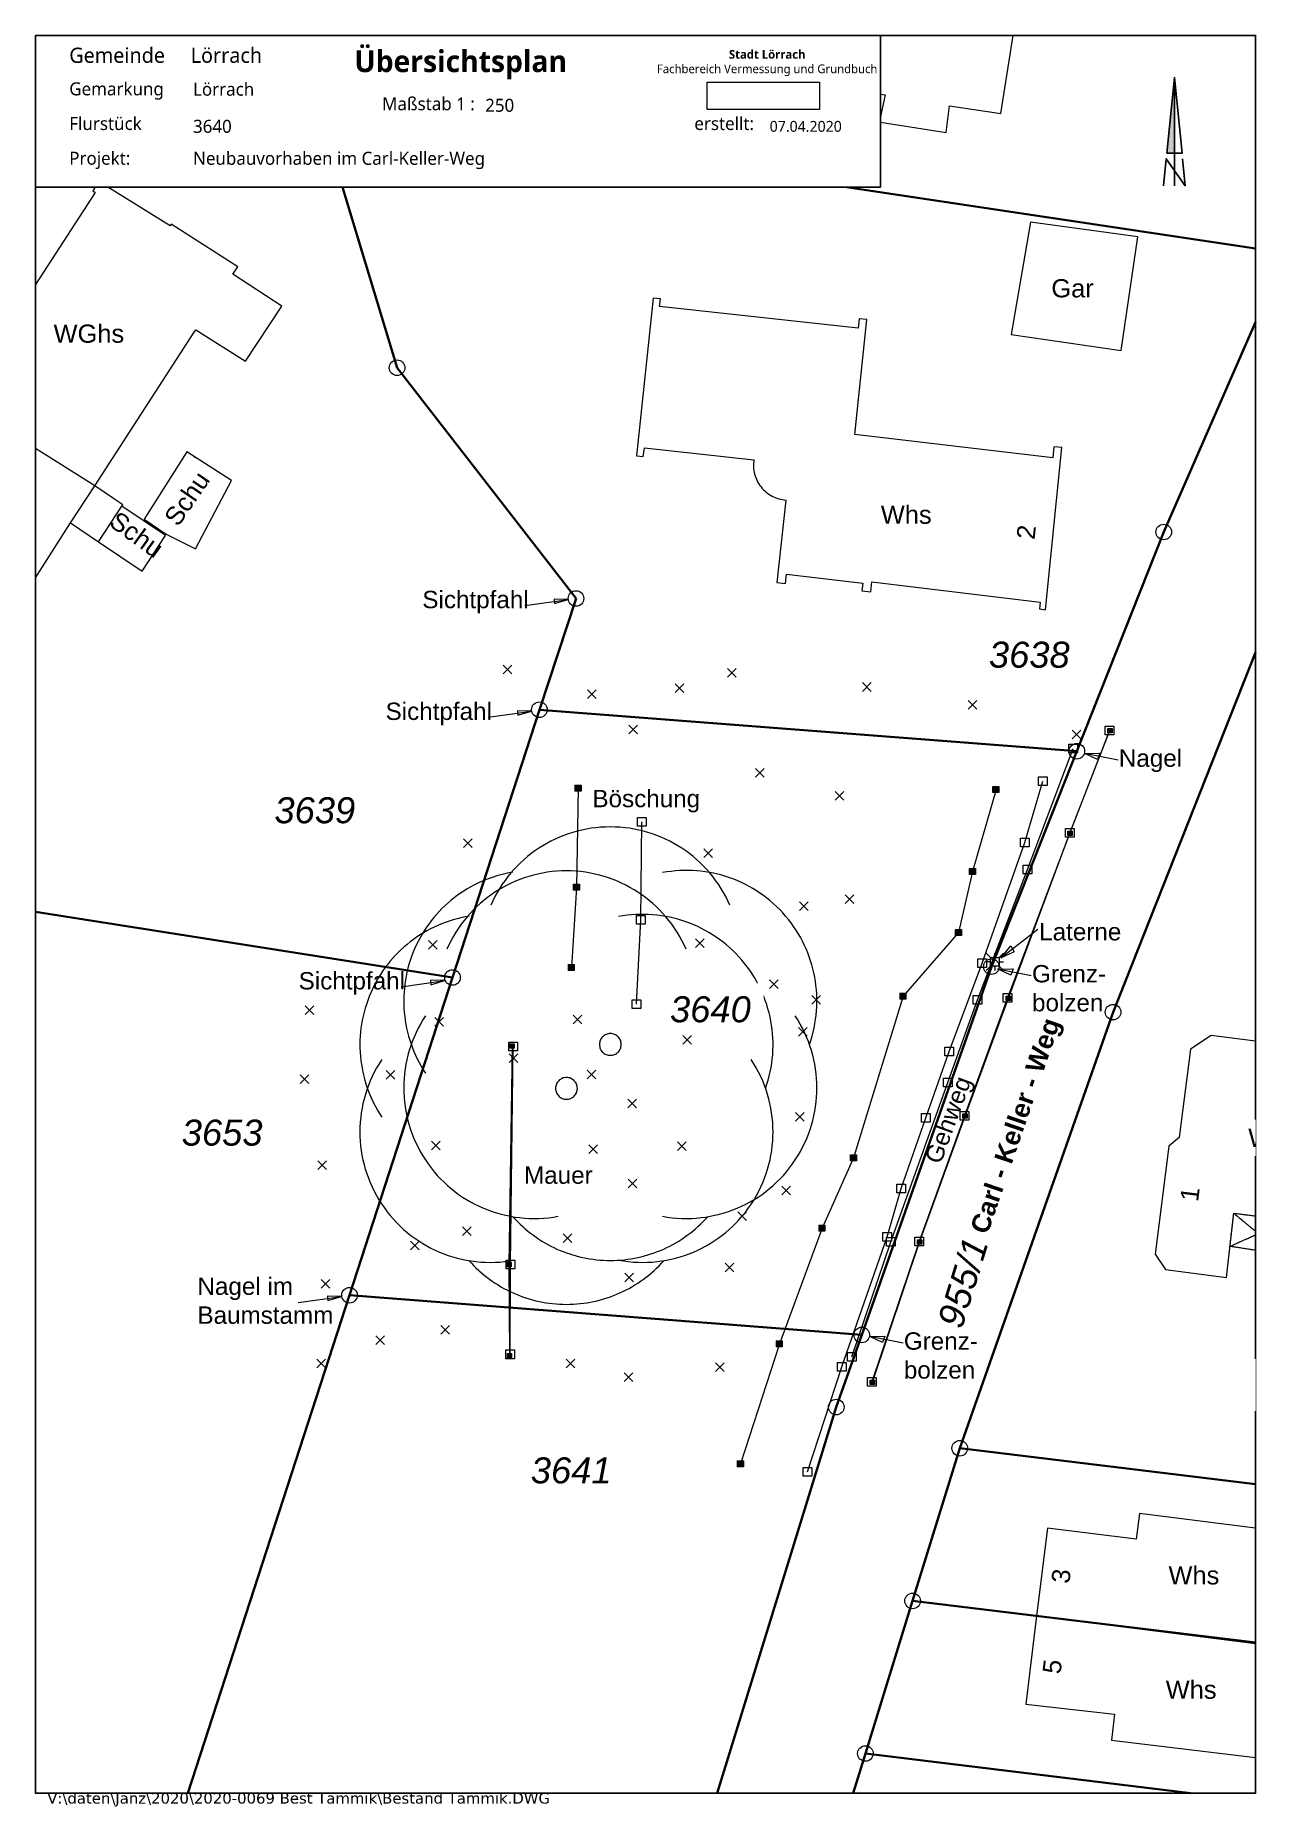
# Paper-space layout 'A3HochKyocera' of a CAD drawing. Header units: metres, sheet in millimetres. Extents: x 2 to 284, y 0 to 408.
# The model-space entities are those that its viewports show. They can reach past a viewport. Long polylines and large blocks are cut down to what shows.
import ezdxf

# ---------------------------------------------------------------- set-up
doc = ezdxf.new("R2010")
doc.units = ezdxf.units.M
for name, pattern in [('1600.2028', [0]), ('1600.2031', [1.5, 1, 0, 0, -0.5]), ('1600.2505', [0]), ('1600.2507', [0])]:
    doc.linetypes.add(name, pattern=pattern)
doc.layers.get('0').update_dxf_attribs({"color": 1, "linetype": 'CONTINUOUS'})
for name, color, linetype, lineweight in [('Böschung OK', 7, 'CONTINUOUS', 18), ('Böschung UK', 7, 'CONTINUOUS', 18), ('Böschungslinie', 52, 'CONTINUOUS', 0), ('Flurstücke_Grenzpunkte', 255, 'CONTINUOUS', 0), ('Gebäude', 255, 'CONTINUOUS', 0), ('Geländepunkt', 7, 'CONTINUOUS', 18), ('Lagebezeichnungen', 255, 'CONTINUOUS', 0), ('Lampe', 7, 'CONTINUOUS', 18), ('Laubbaum 25m', 7, 'CONTINUOUS', 18), ('Mauer Linie', 94, 'CONTINUOUS', 0), ('Mauer OK', 7, 'CONTINUOUS', 18), ('Mauer UK', 7, 'CONTINUOUS', 18), ('Migrationsobjekte', 7, 'CONTINUOUS', 18), ('Stellkante Linie', 6, 'CONTINUOUS', 0), ('Stellkante OK', 7, 'CONTINUOUS', 18), ('Stellkante UK', 7, 'CONTINUOUS', 18), ('Texte', 1, 'CONTINUOUS', 0)]:
    doc.layers.add(name, color=color, linetype=linetype, lineweight=lineweight)
doc.styles.add('Flurstücksnummer - K 10 700', font='')
doc.styles.add('Flurstücksnummer_ Schrägstrich - K 10 700', font='')
doc.styles.add('Gebäudefunktion (nur BW)', font='arial.ttf')
doc.styles.add('Name - Bauwerken u. Einrichtungen - F 10', font='')
doc.styles.add('SIMPLEX', font='SIMPLEX')
doc.styles.add('Sonstiger Text_ Bezeichnung - N 7 380', font='arial.ttf')
doc.styles.add('VA_Lö', font='segoeuil.ttf')
doc.styles.get('Flurstücksnummer - K 10 700').set_extended_font_data('Arial', italic=True)
doc.styles.get('Flurstücksnummer_ Schrägstrich - K 10 700').set_extended_font_data('Arial', italic=True)
doc.styles.get('Name - Bauwerken u. Einrichtungen - F 10').set_extended_font_data('Arial', bold=True)
picture_1 = doc.add_image_def('image1.gif', size_in_pixel=(639, 155))

# ---------------------------------------------------------------- blocks, each defined once
blk = doc.blocks.new('Nordpfeil')
at = {"linetype": 'Continuous'}
blk.add_hatch(color=7, dxfattribs=at).paths.add_polyline_path([(-3.5, 0), (0, 35), (0, 0)])
at = {"color": 7, "linetype": 'Continuous'}
blk.add_lwpolyline([(-3.5, 0), (0, 35), (0, 0)], close=True, dxfattribs=at)
for points in [[(0, -15), (0, 35), (3.5, 0), (0, 0)], [(-5, -15), (-3.75, -2.5), (5, -15), (3.75, -2.5)]]:
    blk.add_lwpolyline(points, dxfattribs=at)
blk = doc.blocks.new('Rechteck')
blk.add_lwpolyline([(0, 35), (194.999, 35), (194.999, 0), (0, 0)], close=True)
blk = doc.blocks.new('Übersichtsplan')
at = {"color": 7}
blk.add_blockref('Rechteck', (0, 0), dxfattribs=at)
at = {"color": 7, "attachment_point": 1, "style": 'VA_Lö'}
for s, insert, char_height, width in [('\\pxqc;{\\fSegoe UI Light|b1|i0|c0|p34;Übersichtsplan}', (56.01, 31.54), 5, 84.2483), ('Gemeinde     Lörrach', (7.81, 32.18), 3.5, 48.0886), ('\\pxqc;{\\fSegoe UI Light|b1|i0|c0|p34;Stadt Lörrach\\P}Fachbereich Vermessung und Grundbuch', (143.04, 31.63), 2, 51.6284), ('\\pxt7.9905;Gemarkung  ', (7.81, 24.18), 3, 22.3386), ('Maßstab 1 : ', (79.99, 20.74), 3, 21.9792), ('Flurstück       ', (7.81, 16.18), 3, 18.5734), ('erstellt:', (152.05, 16.18), 3, 18.6859), ('\\pxql;Projekt:', (7.81, 8.18), 3, 16.8433)]:
    blk.add_mtext(s, dxfattribs=dict(at, insert=insert, char_height=char_height, width=width))
at = {"color": 7, "style": 'VA_Lö'}
for tag, p, height in [('GEM', (36.37, 21.1), 3), ('M', (103.78, 17.39), 3), ('FLST', (36.37, 12.54), 3), ('DAT', (169.43, 12.78), 2.5), ('?', (36.37, 5.16), 3)]:
    blk.add_attdef(tag, p, '', height=height, dxfattribs=at)
at = {"color": 7}
image = blk.add_image(picture_1, insert=(155.03, 17.95), size_in_units=(25.9, 6.28), dxfattribs=at)
image.dxf.flags = 7
blk = doc.blocks.new('Grenzpunkt mit Abmarkung (Marke)')
at = {"color": 0, "lineweight": -2}
blk.add_circle((0, 0), 0.5, dxfattribs=at)
blk = doc.blocks.new('34')
at = {"color": 0, "lineweight": -2}
for p, q in [((-0.5, 0.5), (0.5, -0.5)), ((-0.5, -0.5), (0.5, 0.5))]:
    blk.add_line(p, q, dxfattribs=at)
blk = doc.blocks.new('71', base_point=(0.019231, 0))
at = {"color": 0, "lineweight": -2}
for p, q in [((-0.497863, 0.5), (-0.497863, -0.5)), ((-0.497863, 0.5), (0.497863, 0.5)), ((-0.480769, -0.5), (-0.480769, 0.5)), ((-0.459402, -0.5), (-0.459402, 0.5)), ((-0.438034, -0.5), (-0.438034, 0.5)), ((-0.42094, -0.5), (-0.42094, 0.5)), ((-0.399573, -0.5), (-0.399573, 0.5)), ((-0.378205, -0.5), (-0.378205, 0.5)), ((-0.361111, -0.5), (-0.361111, 0.5)), ((-0.339744, -0.5), (-0.339744, 0.5)), ((-0.318376, -0.5), (-0.318376, 0.5)), ((-0.301282, -0.5), (-0.301282, 0.5)), ((-0.279915, -0.5), (-0.279915, 0.5)), ((-0.258547, -0.5), (-0.258547, 0.5)), ((-0.241453, -0.5), (-0.241453, 0.5)), ((-0.220085, -0.5), (-0.220085, 0.5)), ((-0.198718, -0.5), (-0.198718, 0.5)), ((-0.181624, -0.5), (-0.181624, 0.5)), ((-0.160256, -0.5), (-0.160256, 0.5)), ((-0.138889, -0.5), (-0.138889, 0.5)), ((-0.121795, -0.5), (-0.121795, 0.5)), ((-0.100428, -0.5), (-0.100428, 0.5)), ((-0.07906, -0.5), (-0.07906, 0.5)), ((-0.061966, -0.5), (-0.061966, 0.5)), ((-0.040599, -0.5), (-0.040599, 0.5)), ((-0.019231, -0.5), (-0.019231, 0.5)), ((-0.002137, -0.5), (-0.002137, 0.5)), ((0.019231, -0.5), (0.019231, 0.5)), ((0.040599, -0.5), (0.040599, 0.5)), ((0.057693, -0.5), (0.057693, 0.5)), ((0.07906, -0.5), (0.07906, 0.5)), ((0.100428, -0.5), (0.100428, 0.5)), ((0.117522, -0.5), (0.117522, 0.5)), ((0.138889, -0.5), (0.138889, 0.5)), ((0.160256, -0.5), (0.160256, 0.5)), ((0.177351, -0.5), (0.177351, 0.5)), ((0.198718, -0.5), (0.198718, 0.5)), ((0.220085, -0.5), (0.220085, 0.5)), ((0.237179, -0.5), (0.237179, 0.5)), ((0.258547, -0.5), (0.258547, 0.5)), ((0.279915, -0.5), (0.279915, 0.5)), ((0.297009, -0.5), (0.297009, 0.5)), ((0.318376, -0.5), (0.318376, 0.5)), ((0.339744, -0.5), (0.339744, 0.5)), ((0.356838, -0.5), (0.356838, 0.5)), ((0.378205, -0.5), (0.378205, 0.5)), ((0.399573, -0.5), (0.399573, 0.5)), ((0.416666, -0.5), (0.416666, 0.5)), ((0.438034, -0.5), (0.438034, 0.5)), ((0.459402, -0.5), (0.459402, 0.5)), ((0.476495, -0.5), (0.476495, 0.5)), ((0.497863, 0.5), (0.497863, -0.5)), ((0.497863, -0.5), (-0.497863, -0.5))]:
    blk.add_line(p, q, dxfattribs=at)
blk = doc.blocks.new('139', base_point=(0, -0.001756))
at = {"color": 0, "lineweight": -2}
for centre, radius, start, end in [((0, 0.198947), 0.301054, 23.556964, 156.444075), ((-0.175614, 0.098595), 0.301054, 99.378072, 213.597998), ((0.175614, 0.098595), 0.301054, 340.504019, 100.603046), ((-0.175615, -0.102107), 0.301054, 146.376033, 280.600999), ((0.175615, -0.102107), 0.301054, 259.398891, 33.623991), ((0, -0.001756), 0.025088, 90.001142, 179.997716), ((0, -0.001756), 0.025088, 0.002284, 89.998858), ((0, -0.001756), 0.025088, 180.001142, 269.998858), ((0, -0.001756), 0.025088, 270.001142, 359.998858), ((0, -0.198946), 0.301054, 221.698008, 318.301992)]:
    blk.add_arc(centre, radius, start, end, dxfattribs=at)
blk = doc.blocks.new('146')
at = {"color": 0, "lineweight": -2}
for p, q in [((-0.5, -0.5), (-0.5, 0.5)), ((-0.5, 0.5), (0.5, 0.5)), ((0.5, 0.5), (0.5, -0.5)), ((0.5, -0.5), (-0.5, -0.5))]:
    blk.add_line(p, q, dxfattribs=at)
blk = doc.blocks.new('147', base_point=(0.019231, 0))
at = {"color": 0, "lineweight": -2}
for p, q in [((-0.497863, -0.5), (-0.497863, 0.5)), ((-0.497863, 0.5), (0.497863, 0.5)), ((-0.480769, -0.5), (-0.480769, 0.5)), ((-0.459402, -0.5), (-0.459402, 0.5)), ((-0.438034, -0.5), (-0.438034, 0.5)), ((-0.42094, -0.5), (-0.42094, 0.5)), ((-0.399573, -0.5), (-0.399573, 0.5)), ((-0.378205, -0.5), (-0.378205, 0.5)), ((-0.361111, -0.5), (-0.361111, 0.5)), ((-0.339744, -0.5), (-0.339744, 0.5)), ((-0.318376, -0.5), (-0.318376, 0.5)), ((-0.301282, -0.5), (-0.301282, 0.5)), ((-0.279915, -0.5), (-0.279915, 0.5)), ((-0.258547, -0.5), (-0.258547, 0.5)), ((-0.241453, -0.5), (-0.241453, 0.5)), ((-0.220085, -0.5), (-0.220085, 0.5)), ((-0.198718, -0.5), (-0.198718, 0.5)), ((-0.181624, -0.5), (-0.181624, 0.5)), ((-0.160256, -0.5), (-0.160256, 0.5)), ((-0.138889, -0.5), (-0.138889, 0.5)), ((-0.121795, -0.5), (-0.121795, 0.5)), ((-0.100428, -0.5), (-0.100428, 0.5)), ((-0.07906, -0.5), (-0.07906, 0.5)), ((-0.061966, -0.5), (-0.061966, 0.5)), ((-0.040599, -0.5), (-0.040599, 0.5)), ((-0.019231, -0.5), (-0.019231, 0.5)), ((-0.002137, -0.5), (-0.002137, 0.5)), ((0.019231, -0.5), (0.019231, 0.5)), ((0.040599, -0.5), (0.040599, 0.5)), ((0.057693, -0.5), (0.057693, 0.5)), ((0.07906, -0.5), (0.07906, 0.5)), ((0.100428, -0.5), (0.100428, 0.5)), ((0.117522, -0.5), (0.117522, 0.5)), ((0.138889, -0.5), (0.138889, 0.5)), ((0.160256, -0.5), (0.160256, 0.5)), ((0.177351, -0.5), (0.177351, 0.5)), ((0.198718, -0.5), (0.198718, 0.5)), ((0.220085, -0.5), (0.220085, 0.5)), ((0.237179, -0.5), (0.237179, 0.5)), ((0.258547, -0.5), (0.258547, 0.5)), ((0.279915, -0.5), (0.279915, 0.5)), ((0.297009, -0.5), (0.297009, 0.5)), ((0.318376, -0.5), (0.318376, 0.5)), ((0.339744, -0.5), (0.339744, 0.5)), ((0.356838, -0.5), (0.356838, 0.5)), ((0.378205, -0.5), (0.378205, 0.5)), ((0.399573, -0.5), (0.399573, 0.5)), ((0.416666, -0.5), (0.416666, 0.5)), ((0.438034, -0.5), (0.438034, 0.5)), ((0.459402, -0.5), (0.459402, 0.5)), ((0.476495, -0.5), (0.476495, 0.5)), ((0.497863, 0.5), (0.497863, -0.5)), ((0.497863, -0.5), (-0.497863, -0.5))]:
    blk.add_line(p, q, dxfattribs=at)
blk = doc.blocks.new('70')
at = {"color": 0, "lineweight": -2}
for p, q in [((-0.5, -0.5), (-0.5, 0.5)), ((-0.5, 0.5), (0.5, 0.5)), ((0.5, 0.5), (0.5, -0.5)), ((0.5, -0.5), (-0.5, -0.5))]:
    blk.add_line(p, q, dxfattribs=at)
blk = doc.blocks.new('138')
at = {"color": 0, "lineweight": -2}
for p, q in [((-0.25, 0.25), (-0.5, 0.5)), ((-0.25, 0), (-0.5, 0)), ((-0.25, -0.25), (-0.25, 0.25)), ((-0.25, 0.25), (0.25, 0.25)), ((0, 0.25), (0, 0.5)), ((0.25, 0.25), (0.5, 0.5)), ((0.25, 0.25), (0.25, -0.25)), ((0.25, 0), (0.5, 0)), ((-0.25, -0.25), (-0.5, -0.5)), ((0.25, -0.25), (-0.25, -0.25)), ((0, -0.25), (0, -0.5)), ((0.25, -0.25), (0.5, -0.5))]:
    blk.add_line(p, q, dxfattribs=at)

msp = doc.modelspace()

# ---------------------------------------------------------------- linework, layer by layer
at = {"layer": 'Böschungslinie', "linetype": 'ByBlock'}
for points, elevation in [([(3399969.624644, 5275747.404608), (3399969.53639, 5275741.698794), (3399969.237077, 5275737.06536)], 335.255), ([(3399972.997782, 5275734.953018), (3399973.238057, 5275739.808578), (3399973.306277, 5275745.45943)], 336.848)]:
    msp.add_lwpolyline(points, dxfattribs=dict(at, elevation=elevation))
at = {"layer": 'Flurstücke_Grenzpunkte', "color": 7, "linetype": '1600.2028', "lineweight": 35}
for p, q in [((3399955.668593, 5275786.459273), (3399962.382016, 5275803.753907)), ((3399950.086411, 5275796.35276), (3399937.820554, 5275784.97064)), ((3399955.128308, 5275785.078913), (3399955.668593, 5275786.459273)), ((3400010.463208, 5275778.270135), (3399955.668593, 5275786.459273)), ((3399937.820554, 5275784.97064), (3399925.714412, 5275767.447076)), ((3399959.179714, 5275771.644422), (3399955.128308, 5275785.078913)), ((3400003.408831, 5275762.175592), (3400010.463208, 5275778.270135)), ((3399969.503978, 5275758.339104, 336.445), (3399959.179714, 5275771.644422)), ((3399967.392793, 5275751.927357, 334.924), (3399969.503978, 5275758.339104, 336.445)), ((3400009.360938, 5275756.862874), (3400000.486633, 5275734.486132)), ((3399967.392793, 5275751.927357, 334.924), (3399962.379812, 5275736.483363, 334.254)), ((3399998.396125, 5275749.531926, 341.556), (3399967.392793, 5275751.927357, 334.924)), ((3399993.463765, 5275737.108265, 341.485), (3399998.396125, 5275749.531926, 341.556)), ((3399962.379812, 5275736.483363, 334.254), (3399924.592258, 5275742.441246)), ((3399956.43608, 5275718.159099, 333.791), (3399962.379812, 5275736.483363, 334.254)), ((3399943.410679, 5275678.059542), (3399956.43608, 5275718.159099, 333.791)), ((3399985.990088, 5275715.872056, 340.825), (3399956.43608, 5275718.159099, 333.791)), ((3399984.519359, 5275711.71087), (3399985.990088, 5275715.872056, 340.825)), ((3399976.565663, 5275685.943176), (3399984.519359, 5275711.71087)), ((3399991.642301, 5275709.338675), (3399988.921173, 5275700.536011)), ((3399991.642301, 5275709.338675), (3400032.799816, 5275704.349061)), ((3399988.921173, 5275700.536011), (3399986.199999, 5275691.733327)), ((3399986.199999, 5275691.733327), (3399983.768912, 5275683.870914)), ((3400038.082829, 5275685.391335), (3399986.199999, 5275691.733327))]:
    msp.add_line(p, q, dxfattribs=at)
at = {"layer": 'Gebäude', "color": 7, "linetype": '1600.2505', "lineweight": 18}
for p, q in [((3399982.330934, 5275798.920587), (3399981.18015, 5275791.058191)), ((3399994.006083, 5275786.315022), (3399995.957689, 5275798.648895)), ((3399980.289724, 5275790.658162), (3399980.129607, 5275788.967635)), ((3399981.18015, 5275791.058191), (3399980.289724, 5275790.658162)), ((3399980.129607, 5275788.967635), (3399981.059991, 5275787.347011)), ((3399981.059991, 5275787.347011), (3399982.700761, 5275787.066711)), ((3399982.700761, 5275787.066711), (3399983.120989, 5275788.006962)), ((3399983.120989, 5275788.006962), (3399987.332969, 5275787.386226)), ((3399987.332969, 5275787.386226), (3399987.002752, 5275785.815754)), ((3399990.854541, 5275785.205058), (3399991.054707, 5275786.755545)), ((3399991.054707, 5275786.755545), (3399994.006083, 5275786.315022)), ((3399987.002752, 5275785.815754), (3399990.854541, 5275785.205058)), ((3399941.962323, 5275782.389471), (3399941.632157, 5275781.839347)), ((3399946.094092, 5275779.838295), (3399941.962323, 5275782.389471)), ((3399941.632157, 5275781.839347), (3399941.762212, 5275781.75931)), ((3399946.154122, 5275779.928315), (3399946.094092, 5275779.838295)), ((3399949.995767, 5275777.46718), (3399946.154122, 5275779.928315)), ((3399995.726549, 5275780.032702), (3399994.615689, 5275773.560691)), ((3400001.909347, 5275779.201598), (3399995.726549, 5275780.032702)), ((3400000.948473, 5275772.639503), (3400001.909347, 5275779.201598)), ((3399949.715627, 5275777.037083), (3399949.995767, 5275777.46718)), ((3399952.526832, 5275775.19623), (3399949.715627, 5275777.037083)), ((3399950.445796, 5275772.025517), (3399952.526832, 5275775.19623)), ((3399973.956475, 5275775.664035), (3399972.995787, 5275766.571272)), ((3399974.376662, 5275775.623977), (3399973.956475, 5275775.664035)), ((3399974.326627, 5275775.17384), (3399974.376662, 5275775.623977)), ((3399985.781739, 5275773.932035), (3399974.326627, 5275775.17384)), ((3399985.581422, 5275767.790059), (3399986.281982, 5275774.422126)), ((3399985.841786, 5275774.472203), (3399985.781739, 5275773.932035)), ((3399986.281982, 5275774.422126), (3399985.841786, 5275774.472203)), ((3399947.484517, 5275773.696341), (3399947.564557, 5275773.826371)), ((3399947.564557, 5275773.826371), (3399950.445796, 5275772.025517)), ((3399994.615689, 5275773.560691), (3400000.948473, 5275772.639503)), ((3399941.74164, 5275764.844416), (3399933.298015, 5275770.156919)), ((3399973.385962, 5275766.531214), (3399973.446003, 5275767.031365)), ((3399973.446003, 5275767.031365), (3399979.768834, 5275766.340412)), ((3399997.006345, 5275766.447972), (3399985.581422, 5275767.790059)), ((3399997.076413, 5275767.088177), (3399997.006345, 5275766.447972)), ((3399997.536611, 5275767.038094), (3399997.076413, 5275767.088177)), ((3399972.995787, 5275766.571272), (3399973.385962, 5275766.531214)), ((3399981.609572, 5275764.01941), (3399981.08921, 5275759.25795)), ((3399935.838631, 5275755.69255), (3399940.350941, 5275762.69396)), ((3399981.08921, 5275759.25795), (3399981.579415, 5275759.20786)), ((3399981.579415, 5275759.20786), (3399981.639457, 5275759.738022)), ((3399981.639457, 5275759.738022), (3399986.051298, 5275759.217189)), ((3399986.051298, 5275759.217189), (3399986.00126, 5275758.777053)), ((3399986.00126, 5275758.777053), (3399986.511472, 5275758.716956)), ((3399986.511472, 5275758.716956), (3399986.571521, 5275759.297137)), ((3399986.571521, 5275759.297137), (3399996.285549, 5275758.135288)), ((3399996.285549, 5275758.135288), (3399996.245509, 5275757.73516)), ((3399996.245509, 5275757.73516), (3399996.595654, 5275757.695093)), ((3400009.560671, 5275745.528683), (3400008.830233, 5275739.576598)), ((3400008.830233, 5275739.576598), (3400014.752685, 5275738.815332)), ((3400004.948447, 5275732.354591), (3400004.308061, 5275727.262834)), ((3400006.148967, 5275733.134672), (3400004.948447, 5275732.354591)), ((3400009.260258, 5275732.743995), (3400006.148967, 5275733.134672)), ((3400004.308061, 5275727.262834), (3400003.697793, 5275726.762759)), ((3400007.029016, 5275719.179372), (3400007.449277, 5275722.890667)), ((3400007.449277, 5275722.890667), (3400010.610595, 5275722.499954)), ((3400002.907316, 5275720.520616), (3400003.507547, 5275719.650188)), ((3400003.507547, 5275719.650188), (3400007.029016, 5275719.179372)), ((3400001.816666, 5275704.084857), (3399996.704479, 5275704.736057)), ((3400002.006723, 5275705.565349), (3400001.816666, 5275704.084857)), ((3400013.6317, 5275704.122635), (3400002.006723, 5275705.565349)), ((3399995.45404, 5275694.582648), (3400000.566279, 5275694.001494)), ((3400000.566279, 5275694.001494), (3400000.396226, 5275692.510994)), ((3400000.396226, 5275692.510994), (3400011.951327, 5275691.098365))]:
    msp.add_line(p, q, dxfattribs=at)
msp.add_arc((3399981.744611, 5275766.016933), 2.002082, 170.70188786, 266.1325266, dxfattribs=at)
at = {"layer": 'Mauer Linie', "linetype": 'ByBlock', "elevation": 334.082}
msp.add_lwpolyline([(3399965.672484, 5275714.681985), (3399965.702502, 5275714.753), (3399965.718718, 5275719.928617), (3399965.883308, 5275732.508515), (3399965.820278, 5275732.526532), (3399965.635677, 5275719.922632)], close=True, dxfattribs=at)
at = {"layer": 'Migrationsobjekte', "color": 7, "linetype": '1600.2031', "lineweight": 18}
for p, q in [((3400007.229141, 5275720.980001), (3400007.449277, 5275722.890667)), ((3400007.229141, 5275720.980001), (3400010.610595, 5275722.499954)), ((3400007.449277, 5275722.890667), (3400010.610595, 5275722.499954)), ((3400007.449277, 5275722.890667), (3400010.340437, 5275720.489255)), ((3400010.340437, 5275720.489255), (3400007.229141, 5275720.980001))]:
    msp.add_line(p, q, dxfattribs=at)
at = {"layer": 'Texte', "linetype": 'ByBlock'}
for points in [[(3399966.560754, 5275757.935401), (3399969.069563, 5275758.29086), (3399968.242374, 5275758.308502), (3399968.271801, 5275758.055461), (3399969.060743, 5275758.287904)], [(3399964.440837, 5275751.490905), (3399966.949646, 5275751.846364), (3399966.122457, 5275751.864007), (3399966.151884, 5275751.610965), (3399966.940826, 5275751.843409)], [(3400000.77833, 5275749.010218), (3399998.832086, 5275749.396418), (3399999.730361, 5275749.416068), (3399999.591563, 5275749.048083), (3399998.861291, 5275749.397984)], [(3399996.15179, 5275739.247023), (3399994.019055, 5275737.601488), (3399994.581838, 5275738.301887), (3399994.7743, 5275737.958906), (3399994.036643, 5275737.624856)], [(3399959.425478, 5275735.950488), (3399961.934288, 5275736.305946), (3399961.107098, 5275736.323589), (3399961.136525, 5275736.070547), (3399961.925467, 5275736.302991)], [(3399995.770383, 5275736.576256), (3399993.82414, 5275736.962457), (3399994.722414, 5275736.982106), (3399994.583617, 5275736.614122), (3399993.853344, 5275736.964022)], [(3399953.477784, 5275717.738134), (3399955.986594, 5275718.093592), (3399955.159404, 5275718.111235), (3399955.188831, 5275717.858193), (3399955.977773, 5275718.090637)], [(3399988.376859, 5275715.395501), (3399986.430615, 5275715.781702), (3399987.32889, 5275715.801352), (3399987.190092, 5275715.433367), (3399986.45982, 5275715.783268)]]:
    msp.add_lwpolyline(points, dxfattribs=at)

# ---------------------------------------------------------------- block references
at = {"layer": 'Böschung OK', "color": 53, "lineweight": 18, "true_color": 0xdbc03c, "xscale": 0.5, "yscale": 0.5, "zscale": 0.5}
for p in [(3399996.442271, 5275747.798611, 341.528), (3399973.306277, 5275745.45943, 336.681), (3399995.402752, 5275744.262507, 341.423), (3399973.238057, 5275739.808578, 336.903), (3399992.93555, 5275737.313427, 341.28), (3399972.997782, 5275734.953018, 336.848), (3399991.027624, 5275732.219937, 341.161), (3399989.682963, 5275728.385809, 341.175), (3399988.263263, 5275724.318621, 341.065), (3399987.45085, 5275721.533783, 340.896), (3399984.839555, 5275714.023621, 340.649), (3399982.866595, 5275707.974856, 340.498)]:
    msp.add_blockref('70', p, dxfattribs=at)
at = {"layer": 'Böschung UK', "color": 53, "lineweight": 18, "true_color": 0xdbc03c, "xscale": 0.35, "yscale": 0.35, "zscale": 0.35}
for p in [(3399969.624644, 5275747.404608, 335.255), (3399993.733134, 5275747.319871, 340.906), (3399992.383453, 5275742.602405, 340.652), (3399969.53639, 5275741.698794, 334.95), (3399991.576027, 5275739.079284, 340.425), (3399969.237077, 5275737.06536, 335.057), (3399988.369595, 5275735.401519, 339.674), (3399985.515157, 5275726.088734, 339.352), (3399983.697287, 5275722.034639, 339.055), (3399981.238074, 5275715.353759, 338.752), (3399978.989936, 5275708.439779, 338.279)]:
    msp.add_blockref('71', p, dxfattribs=at)
at = {"layer": 'Flurstücke_Grenzpunkte', "color": 7, "lineweight": 18, "xscale": 0.9, "yscale": 0.9, "zscale": 0.9}
for p in [(3399939.511347, 5275786.030772), (3399955.668593, 5275786.459273), (3399937.820554, 5275784.97064), (3399955.128308, 5275785.078913), (3399959.179714, 5275771.644422), (3400003.408831, 5275762.175592), (3400009.360938, 5275756.862874), (3400000.486633, 5275734.486132), (3399984.519359, 5275711.71087), (3399991.642301, 5275709.338675), (3399988.921173, 5275700.536011), (3399986.199999, 5275691.733327)]:
    msp.add_blockref('Grenzpunkt mit Abmarkung (Marke)', p, dxfattribs=at)
at = {"layer": 'Flurstücke_Grenzpunkte', "color": 1, "lineweight": 18, "xscale": 0.9, "yscale": 0.9, "zscale": 0.9}
for p in [(3399969.503978, 5275758.339104, 336.445), (3399967.392793, 5275751.927357, 334.924), (3399998.396125, 5275749.531926, 341.556), (3399993.463765, 5275737.108265, 341.485), (3399962.379812, 5275736.483363, 334.254), (3399956.43608, 5275718.159099, 333.791), (3399985.990088, 5275715.872056, 340.825)]:
    msp.add_blockref('Grenzpunkt mit Abmarkung (Marke)', p, dxfattribs=at)
at = {"layer": 'Geländepunkt', "color": 53, "lineweight": 18, "true_color": 0xdbc03c, "xscale": 0.5, "yscale": 0.5, "zscale": 0.5}
for p in [(3399965.556051, 5275754.252325, 334.661), (3399978.492923, 5275754.050588, 338.029), (3399970.426211, 5275752.815233, 335.812), (3399975.476524, 5275753.163681, 337.141), (3399986.272189, 5275753.236141, 339.236), (3399992.370691, 5275752.201827, 340.363), (3399972.808228, 5275750.789253, 336.425), (3399998.371139, 5275750.500279, 341.422), (3399980.107496, 5275748.285384, 338.303), (3399984.697368, 5275746.960189, 339.217), (3399963.26857, 5275744.225571, 334.275), (3399977.126995, 5275743.663246, 337.72), (3399982.640342, 5275740.602304, 339.204), (3399985.27345, 5275741.00701, 339.418), (3399961.235357, 5275738.37313, 334.203), (3399976.65362, 5275738.472564, 337.647), (3399980.916501, 5275736.093024, 338.497), (3399983.353494, 5275735.194298, 339.362), (3399954.124807, 5275734.608271, 333.417), (3399969.595135, 5275734.067336, 335.875), (3399961.608332, 5275733.931729, 334.048), (3399982.583123, 5275733.356789, 338.936), (3399975.914102, 5275732.897811, 337.465), (3399965.894285, 5275731.837303, 334.762), (3399953.835457, 5275730.614195, 333.669), (3399958.809854, 5275730.862329, 333.886), (3399970.404406, 5275730.894165, 336.134), (3399972.737466, 5275729.220177, 336.825), (3399982.421924, 5275728.458109, 338.763), (3399961.415918, 5275726.797614, 333.92), (3399970.499297, 5275726.583751, 336.197), (3399975.613772, 5275726.765802, 337.474), (3399954.852688, 5275725.65859, 333.745), (3399972.772329, 5275724.603648, 336.858), (3399981.624475, 5275724.193765, 338.613), (3399963.20657, 5275721.863749, 333.961), (3399979.095344, 5275722.714718, 338.148), (3399960.213071, 5275721.038131, 333.919), (3399969.010388, 5275721.457401, 335.797), (3399978.358905, 5275719.754851, 338.137), (3399955.049431, 5275718.814591, 333.804), (3399972.563047, 5275719.176902, 336.834), (3399961.956708, 5275716.16128, 333.936), (3399958.21283, 5275715.565945, 333.866), (3399954.796069, 5275714.217332, 333.749), (3399969.195213, 5275714.225036, 335.745), (3399977.794469, 5275714.004, 338.24), (3399972.533842, 5275713.439015, 336.594)]:
    msp.add_blockref('34', p, dxfattribs=at)
at = {"layer": 'Lampe', "color": 30, "lineweight": 18, "true_color": 0xf08200}
msp.add_blockref('138', (3399993.657853, 5275737.386332, 341.512), dxfattribs=at)
at = {"layer": 'Laubbaum 25m', "color": 3, "lineweight": 18, "xscale": 25, "yscale": 25, "zscale": 25}
for p in [(3399971.483983, 5275732.623527, 336.666), (3399968.953681, 5275730.090179, 336.207)]:
    msp.add_blockref('139', p, dxfattribs=at)
at = {"layer": 'Mauer OK', "color": 94, "lineweight": 18, "xscale": 0.5, "yscale": 0.5, "zscale": 0.5}
for p in [(3399965.883308, 5275732.508515, 334.741), (3399965.718718, 5275719.928617, 334.73), (3399965.702502, 5275714.753, 334.706)]:
    msp.add_blockref('146', p, dxfattribs=at)
at = {"layer": 'Mauer UK', "color": 62, "lineweight": 18, "true_color": 0x99cc00, "xscale": 0.25, "yscale": 0.25, "zscale": 0.25}
for p in [(3399965.820278, 5275732.526532, 334.4), (3399965.635677, 5275719.922632, 334.106), (3399965.672484, 5275714.681985, 334.082)]:
    msp.add_blockref('147', p, dxfattribs=at)
at = {"layer": 'Stellkante OK', "color": 6, "lineweight": 18, "xscale": 0.5, "yscale": 0.5, "zscale": 0.5}
for p in [(3400000.272933, 5275750.727063, 341.528), (3399998.186042, 5275749.685014, 341.554), (3399997.988841, 5275744.82129, 341.554), (3399995.544772, 5275742.71893, 341.585), (3399992.669385, 5275735.199718, 341.453), (3399994.403112, 5275735.309463, 341.43), (3399990.949545, 5275730.435316, 341.39), (3399991.906897, 5275728.497459, 341.275), (3399987.65993, 5275721.23464, 341.056), (3399989.304621, 5275721.263351, 341.031), (3399985.406809, 5275714.609721, 340.772), (3399986.573262, 5275713.159992, 340.771)]:
    msp.add_blockref('70', p, dxfattribs=at)
at = {"layer": 'Stellkante UK', "color": 6, "lineweight": 18, "xscale": 0.25, "yscale": 0.25, "zscale": 0.25}
for p in [(3400000.304947, 5275750.720056, 341.391), (3399997.997845, 5275744.806283, 341.432), (3399994.450131, 5275735.284446, 341.302), (3399991.951916, 5275728.490448, 341.151), (3399989.32863, 5275721.229335, 340.916), (3399986.606276, 5275713.146981, 340.648)]:
    msp.add_blockref('71', p, dxfattribs=at)

# ---------------------------------------------------------------- texts
at = {"layer": 'Flurstücke_Grenzpunkte', "color": 7, "lineweight": 18, "char_height": 1.5, "attachment_point": 5, "rotation": 0.00905273, "line_spacing_factor": 0.69, "style": 'Flurstücksnummer - K 10 700', "bg_fill": 2}
for s, insert in [('3638', (3399995.653638, 5275755.087655)), ('3639', (3399954.436562, 5275746.117474)), ('3653', (3399949.089813, 5275727.527639)), ('3635', (3400011.660826, 5275712.966209)), ('3641', (3399969.225187, 5275708.050914))]:
    msp.add_mtext(s, dxfattribs=dict(at, insert=insert))
at = {"layer": 'Gebäude', "color": 7, "lineweight": 18, "char_height": 1.05, "attachment_point": 5, "line_spacing_factor": 0.69, "style": 'Gebäudefunktion (nur BW)', "bg_fill": 2}
for s, insert, rotation in [('Gar', (3399998.147436, 5275776.221098), 0.00905273), ('WGhs', (3399941.401779, 5275773.606991), 0.00905273), ('Schu', (3399944.152636, 5275762.023307), 324.00390842), ('Whs', (3399988.552523, 5275763.168113), 0.00905273), ('Whs', (3400009.75034, 5275727.231866), 0.00905273), ('Whs', (3400005.148126, 5275702.003488), 0.00905273), ('Whs', (3400004.988183, 5275695.411177), 0.00905273)]:
    msp.add_mtext(s, dxfattribs=dict(at, insert=insert, rotation=rotation))
at = {"layer": 'Lagebezeichnungen', "color": 7, "lineweight": 18, "char_height": 1.05, "attachment_point": 5, "line_spacing_factor": 0.69, "style": 'Sonstiger Text_ Bezeichnung - N 7 380', "bg_fill": 2}
for s, insert, rotation in [('2', (3399995.475437, 5275762.16676), 83.65534121), ('1', (3400004.918241, 5275723.991526), 82.87150138), ('3', (3399997.494846, 5275701.964915), 82.83824218), ('5', (3399996.984684, 5275696.743139), 83.07402042)]:
    msp.add_mtext(s, dxfattribs=dict(at, insert=insert, rotation=rotation))
at = {"layer": 'Texte', "linetype": 'ByBlock', "char_height": 1, "attachment_point": 1, "style": 'SIMPLEX'}
for s, insert in [('{\\fArial|b0|i0|c0|p34;Sichtpfahl}', (3399960.639003, 5275758.781021)), ('{\\fArial|b0|i0|c0|p34;Sichtpfahl}', (3399958.519086, 5275752.336525)), ('{\\fArial|b0|i0|c0|p34;Nagel}', (3400000.818987, 5275749.635214)), ('{\\fArial|b0|i0|c0|p34;Böschung}', (3399970.450721, 5275747.303343)), ('{\\fArial|b0|i0|c0|p34;Laterne}', (3399996.222912, 5275739.62438)), ('{\\fArial|b0|i0|c0|p34;Sichtpfahl}', (3399953.503727, 5275736.796107)), ('{\\fArial|b0|i0|c0|p34;Mauer}', (3399966.50605, 5275725.588276)), ('{\\fArial|b0|i0|c0|p34;Nagel im \\PBaumstamm}', (3399947.665923, 5275719.181866))]:
    msp.add_mtext_dynamic_manual_height_columns(s, width=9.0565396, gutter_width=5, heights=[0], dxfattribs=dict(at, insert=insert))

# ---------------------------------------------------------------- next in the draw order: linework, layer by layer
at = {"layer": 'Flurstücke_Grenzpunkte', "color": 7, "linetype": '1600.2028', "lineweight": 35}
for p, q in [((3399998.396125, 5275749.531926, 341.556), (3400003.408831, 5275762.175592)), ((3399988.921173, 5275700.536011), (3400035.13119, 5275694.935309))]:
    msp.add_line(p, q, dxfattribs=at)
at = {"layer": 'Gebäude', "color": 7, "linetype": '1600.2505', "lineweight": 18}
for p, q in [((3399941.762212, 5275781.75931), (3399934.87876, 5275771.137016)), ((3399996.595654, 5275757.695093), (3399997.536611, 5275767.038094)), ((3399943.362335, 5275763.743904), (3399941.74164, 5275764.844416)), ((3399941.951628, 5275761.613454), (3399943.302306, 5275763.663888)), ((3399943.302306, 5275763.663888), (3399943.362335, 5275763.743904)), ((3399940.350941, 5275762.69396), (3399941.951628, 5275761.613454)), ((3400003.697793, 5275726.762759), (3400002.907316, 5275720.520616)), ((3399996.704479, 5275704.736057), (3399996.064255, 5275699.664358)), ((3399996.064255, 5275699.664358), (3399995.45404, 5275694.582648)), ((3399996.064255, 5275699.664358), (3400012.811528, 5275697.560481))]:
    msp.add_line(p, q, dxfattribs=at)
at = {"layer": 'Migrationsobjekte', "color": 7, "linetype": '1600.2507', "lineweight": 18}
msp.add_line((3399940.350941, 5275762.69396), (3399941.74164, 5275764.844416), dxfattribs=at)

# ---------------------------------------------------------------- next in the draw order: texts
at = {"layer": 'Flurstücke_Grenzpunkte', "color": 7, "lineweight": 18, "insert": (3399977.256792, 5275734.64016), "char_height": 1.5, "attachment_point": 5, "rotation": 0.00905273, "line_spacing_factor": 0.69, "style": 'Flurstücksnummer - K 10 700', "bg_fill": 2}
msp.add_mtext('3640', dxfattribs=at)
at = {"layer": 'Gebäude', "color": 7, "lineweight": 18, "insert": (3399947.067358, 5275764.102396), "char_height": 1.05, "attachment_point": 5, "rotation": 55.59499405, "line_spacing_factor": 0.69, "style": 'Gebäudefunktion (nur BW)', "bg_fill": 2}
msp.add_mtext('Schu', dxfattribs=at)
at = {"layer": 'Lagebezeichnungen', "color": 7, "lineweight": 18, "insert": (3399994.99154, 5275727.885595), "char_height": 1.08, "attachment_point": 5, "rotation": 71.0869408, "line_spacing_factor": 0.69, "style": 'Name - Bauwerken u. Einrichtungen - F 10', "bg_fill": 2}
msp.add_mtext('Carl - Keller - Weg', dxfattribs=at)

# ---------------------------------------------------------------- next in the draw order: linework, layer by layer
at = {"layer": 'Gebäude', "color": 7, "linetype": '1600.2505', "lineweight": 18}
for p, q in [((3399941.74164, 5275764.844416), (3399947.484517, 5275773.696341)), ((3399947.044096, 5275766.794362), (3399944.592864, 5275762.913514)), ((3399949.625207, 5275765.143572), (3399947.044096, 5275766.794362)), ((3399947.554146, 5275761.212658), (3399949.625207, 5275765.143572)), ((3399945.813384, 5275761.963089), (3399943.302306, 5275763.663888)), ((3399944.592864, 5275762.913514), (3399945.863409, 5275762.043107)), ((3399944.482716, 5275759.922654), (3399945.813384, 5275761.963089)), ((3399945.863409, 5275762.043107), (3399947.554146, 5275761.212658)), ((3399941.951628, 5275761.613454), (3399944.482716, 5275759.922654))]:
    msp.add_line(p, q, dxfattribs=at)

# ---------------------------------------------------------------- next in the draw order: texts
at = {"layer": 'Flurstücke_Grenzpunkte', "color": 7, "lineweight": 18, "insert": (3399991.829789, 5275718.888114), "char_height": 1.5, "attachment_point": 5, "rotation": 72.83328782, "line_spacing_factor": 0.69, "style": 'Flurstücksnummer_ Schrägstrich - K 10 700', "bg_fill": 2}
msp.add_mtext('955/1', dxfattribs=at)
at = {"layer": 'Texte', "linetype": 'ByBlock', "insert": (3399995.81104, 5275737.201252), "char_height": 1, "attachment_point": 1, "style": 'SIMPLEX'}
msp.add_mtext_dynamic_manual_height_columns('{\\fArial|b0|i0|c0|p34;Grenz-\\Pbolzen}', width=9.0565396, gutter_width=5, heights=[0], dxfattribs=at)
at = {"layer": 'Texte', "linetype": 'ByBlock', "insert": (3399989.590717, 5275726.010137), "char_height": 1, "attachment_point": 1, "rotation": 69.77227704, "style": 'SIMPLEX'}
msp.add_mtext_dynamic_manual_height_columns('{\\fArial|b0|i0|c0|p34;Gehweg}', width=9.0565396, gutter_width=5, heights=[0], dxfattribs=at)

# ---------------------------------------------------------------- next in the draw order: linework, layer by layer
at = {"layer": 'Böschungslinie', "linetype": 'ByBlock'}
for points, elevation in [([(3399982.866595, 5275707.974856), (3399984.839555, 5275714.023621), (3399987.45085, 5275721.533783), (3399988.263263, 5275724.318621), (3399989.682963, 5275728.385809), (3399991.027624, 5275732.219937), (3399992.93555, 5275737.313427), (3399995.402752, 5275744.262507), (3399996.442271, 5275747.798611)], 340.498), ([(3399993.733134, 5275747.319871), (3399992.383453, 5275742.602405), (3399991.576027, 5275739.079284), (3399988.369595, 5275735.401519), (3399985.515157, 5275726.088734), (3399983.697287, 5275722.034639), (3399981.238074, 5275715.353759), (3399978.989936, 5275708.439779)], 340.906)]:
    msp.add_lwpolyline(points, dxfattribs=dict(at, elevation=elevation))
at = {"layer": 'Flurstücke_Grenzpunkte', "color": 7, "linetype": '1600.2028', "lineweight": 35}
for p, q in [((3399985.990088, 5275715.872056, 340.825), (3399993.463765, 5275737.108265, 341.485)), ((3400000.486633, 5275734.486132), (3399991.642301, 5275709.338675))]:
    msp.add_line(p, q, dxfattribs=at)
at = {"layer": 'Stellkante Linie', "linetype": 'ByBlock', "elevation": 340.648}
msp.add_lwpolyline([(3399986.606276, 5275713.146981), (3399989.32863, 5275721.229335), (3399991.951916, 5275728.490448), (3399994.450131, 5275735.284446), (3399997.997845, 5275744.806283), (3400000.304947, 5275750.720056), (3400000.272933, 5275750.727063), (3399997.988841, 5275744.82129), (3399994.403112, 5275735.309463), (3399991.906897, 5275728.497459), (3399989.304621, 5275721.263351), (3399986.573262, 5275713.159992)], close=True, dxfattribs=at)
at = {"layer": 'Stellkante Linie', "linetype": 'ByBlock', "elevation": 340.772}
msp.add_lwpolyline([(3399985.406809, 5275714.609721), (3399987.65993, 5275721.23464), (3399990.949545, 5275730.435316), (3399992.669385, 5275735.199718), (3399995.544772, 5275742.71893), (3399998.186042, 5275749.685014)], dxfattribs=at)

# ---------------------------------------------------------------- next in the draw order: texts
at = {"layer": 'Texte', "linetype": 'ByBlock', "insert": (3399988.417516, 5275716.020497), "char_height": 1, "attachment_point": 1, "style": 'SIMPLEX'}
msp.add_mtext_dynamic_manual_height_columns('{\\fArial|b0|i0|c0|p34;Grenz-\\Pbolzen}', width=9.0565396, gutter_width=5, heights=[0], dxfattribs=at)

psp = doc.layouts.new('A3HochKyocera')

# ---------------------------------------------------------------- linework, layer by layer
at = {"color": 0}
psp.add_lwpolyline([(2.37, 373.09), (197.37, 373.09), (197.37, 408.09), (283.93, 408.09), (283.93, 2.62), (2.37, 2.62)], close=True, dxfattribs=at)

# ---------------------------------------------------------------- block references
at = {"xscale": 0.5, "yscale": 0.5, "zscale": 0.5}
psp.add_blockref('Nordpfeil', (265.2, 380.9), dxfattribs=at)
at = {"layer": 'Geländepunkt', "color": 0, "linetype": 'ByBlock'}
psp.add_blockref('Übersichtsplan', (2.37, 373.09), dxfattribs=at).add_auto_attribs({'GEM': 'Lörrach', 'FLST': '3640', 'M': '250', 'DAT': '07.04.2020', '?': 'Neubauvorhaben im Carl-Keller-Weg'})

# ---------------------------------------------------------------- texts
at = {"color": 0, "insert": (5.1, 2.73), "char_height": 2.5, "attachment_point": 1}
psp.add_mtext_dynamic_manual_height_columns('{\\fVerdana|b0|i0|c0|p34;V:\\\\daten\\\\Janz\\\\2020\\\\2020-0069 Best Tammik\\\\Bestand Tammik.DWG}', width=263.4516, gutter_width=12.5, heights=[0], dxfattribs=at)

# ---------------------------------------------------------------- viewports
at = {"layer": '0', "color": 0}
vp = psp.add_viewport(center=(143.15, 205.36), size=(281.56, 405.475), view_center_point=(3399973.513204, 5275740.126909), view_height=101.3686925, dxfattribs=at)
vp.dxf.flags = 0x10000  # cut along an outline
vp.dxf.clipping_boundary_handle = psp.add_lwpolyline([(2.37, 373.09), (197.37, 373.09), (197.37, 408.09), (283.93, 408.09), (283.93, 2.62), (2.37, 2.62)], format="xyb", close=True, dxfattribs={"invisible": 1}).dxf.handle
psp.add_viewport(center=(99.87, 390.59), size=(195, 35), view_center_point=(210, 148.5), view_height=309.91304348, status=3, dxfattribs=at)

doc.saveas('drawing.dxf')
